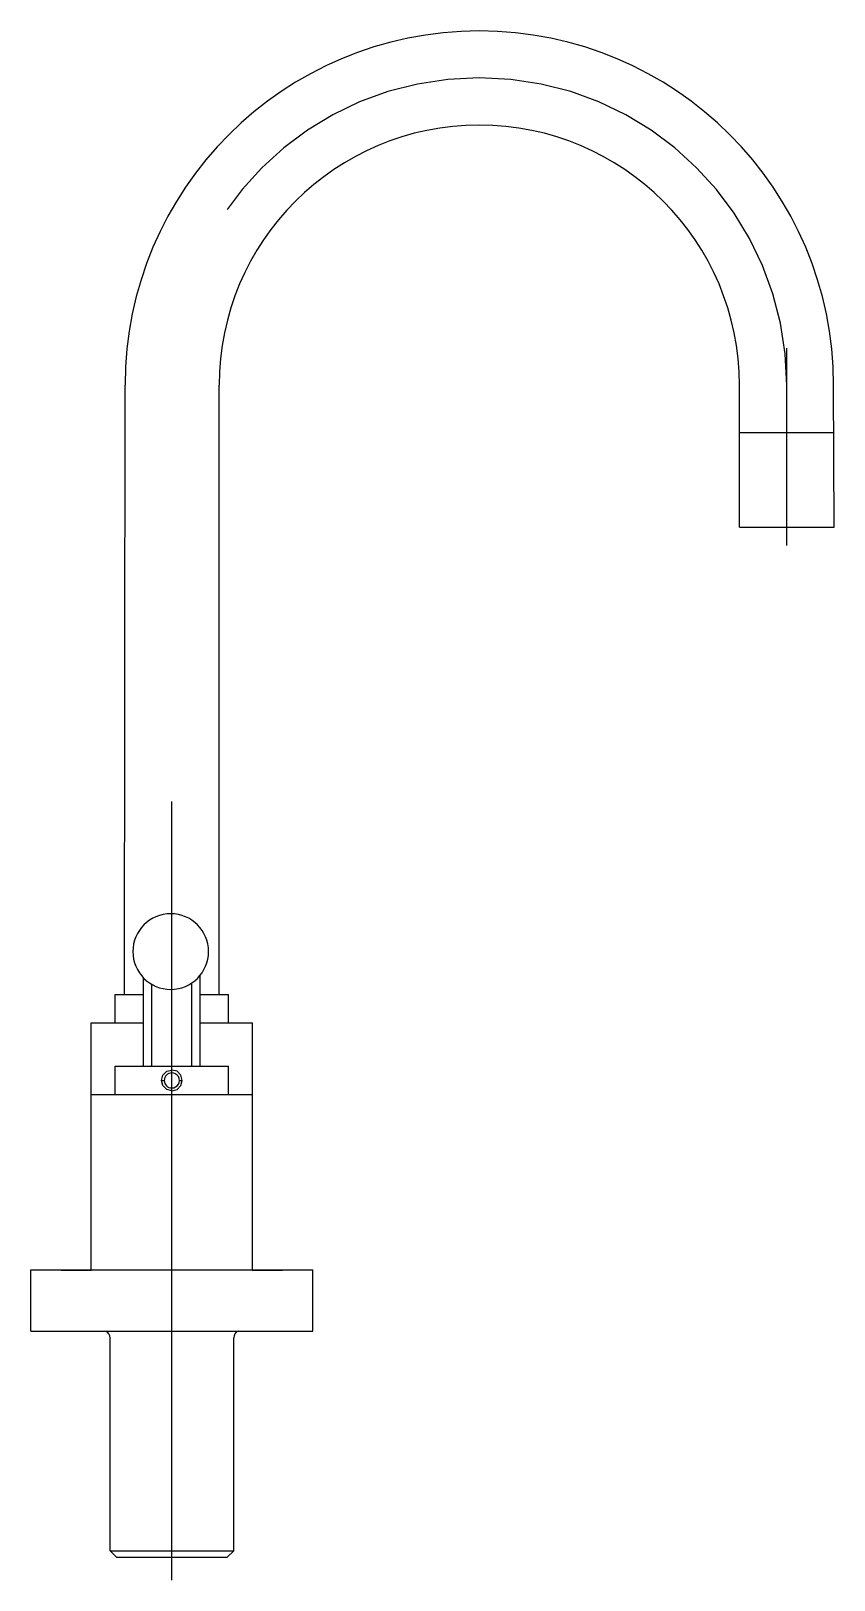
# Model space of a CAD drawing. Extents: x -349.853 to -349.749, y 310.192 to 310.391.
import ezdxf

# ---------------------------------------------------------------- set-up
doc = ezdxf.new("R2010")
doc.units = 0
doc.header["$LTSCALE"] = 0.2
doc.header["$MEASUREMENT"] = 0
doc.linetypes.add('AXES', pattern=[0.54, 0.3, -0.08, 0.08, -0.08])
doc.linetypes.add('CONTINU', pattern=[0])
doc.layers.get('0').update_dxf_attribs({"linetype": 'CONTINUOUS'})
doc.layers.add('DECA_EIXOS', color=5, linetype='AXES')

msp = doc.modelspace()

# ---------------------------------------------------------------- linework, layer by layer
at = {"linetype": 'CONTINU'}
for points in [[(-349.74952, 310.34504, 0.999999), (-349.84052, 310.34504)], [(-349.76161, 310.34504, 0.999997), (-349.82843, 310.34504)], [(-349.83466, 310.27715, 1), (-349.83466, 310.26743)], [(-349.83466, 310.26743, 1), (-349.83466, 310.27715)], [(-349.83451, 310.25671, 1), (-349.83451, 310.25477)], [(-349.83451, 310.25477, 1.00007), (-349.83451, 310.25671)], [(-349.84245, 310.22267, 0.285216), (-349.843, 310.22355)], [(-349.82601, 310.22355, 0.289835), (-349.82656, 310.22266)]]:
    msp.add_lwpolyline(points, format="xyb", dxfattribs=at)
for points in [[(-349.84058, 310.26677), (-349.84052, 310.34504)], [(-349.82843, 310.26677), (-349.82843, 310.34504)], [(-349.76161, 310.32681), (-349.76161, 310.34504)], [(-349.74946, 310.32681), (-349.74952, 310.34504)], [(-349.76161, 310.33896), (-349.74946, 310.33896)], [(-349.76161, 310.32681), (-349.74946, 310.32681)], [(-349.83086, 310.25756), (-349.83086, 310.26927)], [(-349.83815, 310.25756), (-349.83815, 310.26891)], [(-349.83708, 310.25756), (-349.83708, 310.26808)], [(-349.83451, 310.25392), (-349.83451, 310.26744)], [(-349.83193, 310.25756), (-349.83193, 310.26828)], [(-349.84179, 310.26313), (-349.84179, 310.26677)], [(-349.84179, 310.26677), (-349.83815, 310.26677)], [(-349.83086, 310.26677), (-349.82722, 310.26677)], [(-349.82722, 310.26313), (-349.82722, 310.26677)], [(-349.84486, 310.23132), (-349.84486, 310.26313)], [(-349.84486, 310.26313), (-349.83815, 310.26313)], [(-349.83086, 310.26313), (-349.82415, 310.26313)], [(-349.82415, 310.23132), (-349.82415, 310.26313)], [(-349.84179, 310.25392), (-349.84179, 310.25756)], [(-349.84179, 310.25756), (-349.82722, 310.25756)], [(-349.82722, 310.25392), (-349.82722, 310.25756)], [(-349.83584, 310.25574), (-349.83567, 310.2564), (-349.83516, 310.25691), (-349.83451, 310.25708)], [(-349.83451, 310.2544), (-349.83516, 310.25458), (-349.83567, 310.25509), (-349.83584, 310.25574)], [(-349.83584, 310.25574), (-349.83548, 310.25574)], [(-349.83317, 310.25574), (-349.83334, 310.2564), (-349.83385, 310.25691), (-349.83451, 310.25708)], [(-349.83451, 310.2544), (-349.83385, 310.25458), (-349.83334, 310.25509), (-349.83317, 310.25574)], [(-349.83353, 310.25574), (-349.83317, 310.25574)], [(-349.84486, 310.25392), (-349.82415, 310.25392)], [(-349.85261, 310.22355), (-349.85261, 310.23142)], [(-349.85261, 310.23142), (-349.8164, 310.23142)], [(-349.85261, 310.23142), (-349.84486, 310.23132)], [(-349.82415, 310.23132), (-349.8164, 310.23142)], [(-349.8164, 310.22355), (-349.8164, 310.23142)], [(-349.85261, 310.22355), (-349.8164, 310.22355)], [(-349.84245, 310.19532), (-349.84245, 310.22267)], [(-349.82656, 310.19532), (-349.82656, 310.22266)], [(-349.84245, 310.19532), (-349.84161, 310.19449)], [(-349.84245, 310.19532), (-349.82656, 310.19532)], [(-349.84161, 310.19449), (-349.8274, 310.19449)], [(-349.8274, 310.19449), (-349.82656, 310.19532)]]:
    msp.add_lwpolyline(points, dxfattribs=at)
at = {"layer": 'DECA_EIXOS'}
msp.add_lwpolyline([(-349.75554, 310.34504, 0.999998), (-349.83451, 310.34504)], format="xyb", dxfattribs=at)
for points in [[(-349.75554, 310.32445), (-349.75554, 310.34981)], [(-349.83451, 310.19157), (-349.83451, 310.34504)]]:
    msp.add_lwpolyline(points, dxfattribs=at)

doc.saveas('drawing.dxf')
